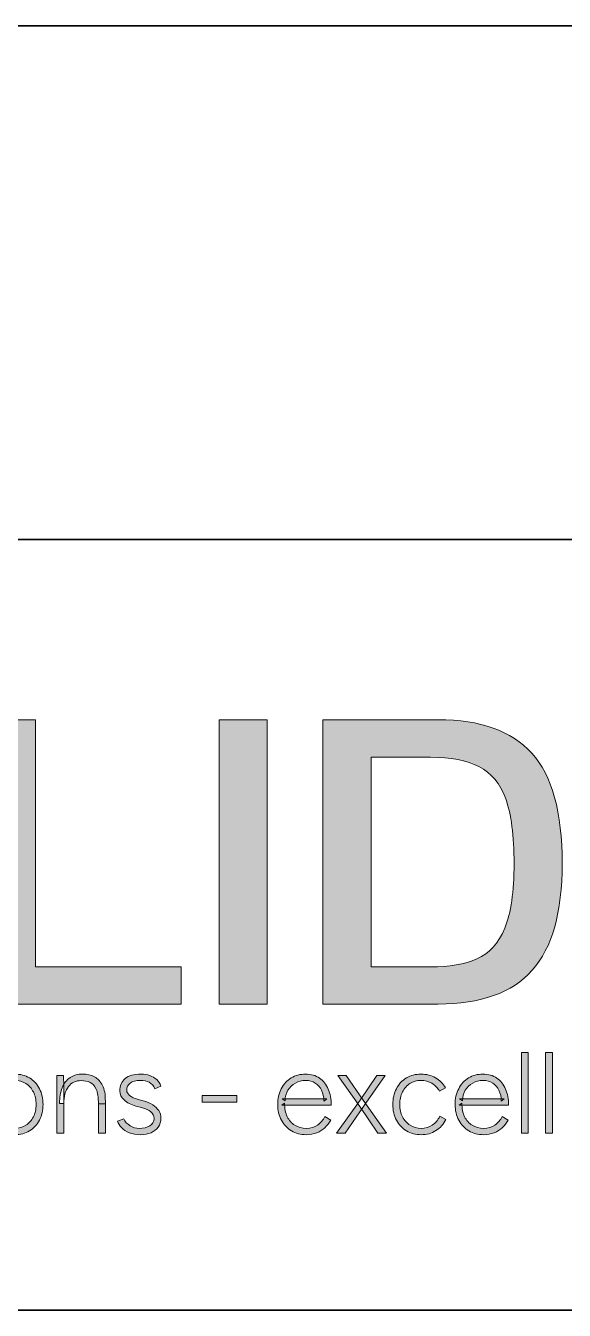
# Paper-space layout 'УГО' of a CAD drawing. Header units: millimetres. Extents: x 0 to 513, y -218 to 297.
# Drawn here: x 181.02 to 191.5, y 60 to 85 of the extents above; entities that cross this region are included whole.
import ezdxf
from ezdxf.enums import TextEntityAlignment as Align

# ---------------------------------------------------------------- set-up
doc = ezdxf.new("R2010")
doc.units = ezdxf.units.MM
doc.layers.add('Штамп$0$Слой 1', color=7, linetype='Continuous', lineweight=0)
doc.styles.get("Standard").update_dxf_attribs({"font": 'arial.ttf'})
doc.styles.add('Unecom', font='GOST2304A_0.ttf', dxfattribs={"height": 2.5})

# ---------------------------------------------------------------- blocks, each defined once
blk = doc.blocks.new('Штамп$0$Block_1')
at = {"layer": 'Штамп$0$Слой 1', "true_color": 0x383836, "transparency": 33554687}
h = blk.add_hatch(color=250, dxfattribs=at)
h.dxf.hatch_style = 2
edge = h.paths.add_edge_path()
edge.add_spline(control_points=[(2967.76, -578.42), (2967.76, -578.42), (2967.76, -443.18), (2967.76, -443.18), (2967.76, -443.18), (2990.65, -443.18), (2990.65, -443.18), (2990.65, -443.18), (2990.65, -560.78), (2990.65, -560.78), (2990.65, -560.78), (3059.95, -560.78), (3059.95, -560.78), (3059.95, -560.78), (3059.95, -578.42), (3059.95, -578.42), (3059.95, -578.42), (2967.76, -578.42), (2967.76, -578.42)], knot_values=[0, 0, 0, 0, 1, 1, 1, 2, 2, 2, 3, 3, 3, 4, 4, 4, 5, 5, 5, 6, 6, 6, 6], degree=3, periodic=0)
h = blk.add_hatch(color=250, dxfattribs=at)
h.dxf.hatch_style = 2
edge = h.paths.add_edge_path()
edge.add_spline(control_points=[(3078, -578.42), (3078, -578.42), (3078, -443.18), (3078, -443.18), (3078, -443.18), (3100.89, -443.18), (3100.89, -443.18), (3100.89, -443.18), (3100.89, -578.42), (3100.89, -578.42), (3100.89, -578.42), (3078, -578.42), (3078, -578.42)], knot_values=[0, 0, 0, 0, 1, 1, 1, 2, 2, 2, 3, 3, 3, 4, 4, 4, 4], degree=3, periodic=0)
h = blk.add_hatch(color=250, dxfattribs=at)
h.dxf.hatch_style = 2
edge = h.paths.add_edge_path()
edge.add_spline(control_points=[(3150.24, -560.78), (3150.24, -560.78), (3178.59, -560.78), (3178.59, -560.78), (3187.41, -560.78), (3194.76, -559.48), (3200.64, -556.89), (3206.52, -554.3), (3210.93, -549.44), (3213.87, -542.3), (3216.81, -535.16), (3218.28, -524.94), (3218.28, -511.64), (3218.28, -498.34), (3216.95, -488.05), (3214.29, -480.77), (3211.63, -473.49), (3207.39, -468.38), (3201.59, -465.44), (3195.78, -462.5), (3188.11, -461.03), (3178.59, -461.03), (3178.59, -461.03), (3150.24, -461.03), (3150.24, -461.03), (3150.24, -461.03), (3150.24, -560.78), (3150.24, -560.78)], knot_values=[0, 0, 0, 0, 1, 1, 1, 2, 2, 2, 3, 3, 3, 4, 4, 4, 5, 5, 5, 6, 6, 6, 7, 7, 7, 8, 8, 8, 9, 9, 9, 9], degree=3, periodic=0)
edge = h.paths.add_edge_path()
edge.add_spline(control_points=[(3127.35, -578.42), (3127.35, -578.42), (3127.35, -443.18), (3127.35, -443.18), (3127.35, -443.18), (3182.16, -443.18), (3182.16, -443.18), (3202.18, -443.18), (3217.02, -448.46), (3226.68, -459.03), (3236.34, -469.6), (3241.17, -487.14), (3241.17, -511.64), (3241.17, -534.74), (3236.41, -551.64), (3226.89, -562.35), (3217.37, -573.06), (3202.46, -578.42), (3182.16, -578.42), (3182.16, -578.42), (3127.35, -578.42), (3127.35, -578.42)], knot_values=[0, 0, 0, 0, 1, 1, 1, 2, 2, 2, 3, 3, 3, 4, 4, 4, 5, 5, 5, 6, 6, 6, 7, 7, 7, 7], degree=3, periodic=0)
at = {"layer": 'Штамп$0$Слой 1'}
for points, knots in [([(2967.76, -578.42), (2967.76, -578.42), (2967.76, -443.18), (2967.76, -443.18), (2967.76, -443.18), (2990.65, -443.18), (2990.65, -443.18), (2990.65, -443.18), (2990.65, -560.78), (2990.65, -560.78), (2990.65, -560.78), (3059.95, -560.78), (3059.95, -560.78), (3059.95, -560.78), (3059.95, -578.42), (3059.95, -578.42), (3059.95, -578.42), (2967.76, -578.42), (2967.76, -578.42)], [0, 0, 0, 0, 1, 1, 1, 2, 2, 2, 3, 3, 3, 4, 4, 4, 5, 5, 5, 6, 6, 6, 6]), ([(3078, -578.42), (3078, -578.42), (3078, -443.18), (3078, -443.18), (3078, -443.18), (3100.89, -443.18), (3100.89, -443.18), (3100.89, -443.18), (3100.89, -578.42), (3100.89, -578.42), (3100.89, -578.42), (3078, -578.42), (3078, -578.42)], [0, 0, 0, 0, 1, 1, 1, 2, 2, 2, 3, 3, 3, 4, 4, 4, 4]), ([(3127.35, -578.42), (3127.35, -578.42), (3127.35, -443.18), (3127.35, -443.18), (3127.35, -443.18), (3182.16, -443.18), (3182.16, -443.18), (3202.18, -443.18), (3217.02, -448.46), (3226.68, -459.03), (3236.34, -469.6), (3241.17, -487.14), (3241.17, -511.64), (3241.17, -534.74), (3236.41, -551.64), (3226.89, -562.35), (3217.37, -573.06), (3202.46, -578.42), (3182.16, -578.42), (3182.16, -578.42), (3127.35, -578.42), (3127.35, -578.42)], [0, 0, 0, 0, 1, 1, 1, 2, 2, 2, 3, 3, 3, 4, 4, 4, 5, 5, 5, 6, 6, 6, 7, 7, 7, 7]), ([(3150.24, -560.78), (3150.24, -560.78), (3178.59, -560.78), (3178.59, -560.78), (3187.41, -560.78), (3194.76, -559.48), (3200.64, -556.89), (3206.52, -554.3), (3210.93, -549.44), (3213.87, -542.3), (3216.81, -535.16), (3218.28, -524.94), (3218.28, -511.64), (3218.28, -498.34), (3216.95, -488.05), (3214.29, -480.77), (3211.63, -473.49), (3207.39, -468.38), (3201.59, -465.44), (3195.78, -462.5), (3188.11, -461.03), (3178.59, -461.03), (3178.59, -461.03), (3150.24, -461.03), (3150.24, -461.03), (3150.24, -461.03), (3150.24, -560.78), (3150.24, -560.78)], [0, 0, 0, 0, 1, 1, 1, 2, 2, 2, 3, 3, 3, 4, 4, 4, 5, 5, 5, 6, 6, 6, 7, 7, 7, 8, 8, 8, 9, 9, 9, 9])]:
    blk.add_open_spline(points, degree=3, knots=knots, dxfattribs=at)
blk = doc.blocks.new('Штамп$0$Block_2')
at = {"layer": 'Штамп$0$Слой 1', "true_color": 0x383836, "transparency": 33554687}
h = blk.add_hatch(color=250, dxfattribs=at)
h.dxf.hatch_style = 2
edge = h.paths.add_edge_path()
edge.add_spline(control_points=[(3221.74, -639.89), (3221.74, -639.89), (3221.74, -601.39), (3221.74, -601.39), (3221.74, -601.39), (3225.04, -601.39), (3225.04, -601.39), (3225.04, -601.39), (3225.04, -639.89), (3225.04, -639.89), (3225.04, -639.89), (3221.74, -639.89), (3221.74, -639.89)], knot_values=[0, 0, 0, 0, 1, 1, 1, 2, 2, 2, 3, 3, 3, 4, 4, 4, 4], degree=3, periodic=0)
h = blk.add_hatch(color=250, dxfattribs=at)
h.dxf.hatch_style = 2
edge = h.paths.add_edge_path()
edge.add_spline(control_points=[(3233.29, -639.89), (3233.29, -639.89), (3233.29, -601.39), (3233.29, -601.39), (3233.29, -601.39), (3236.59, -601.39), (3236.59, -601.39), (3236.59, -601.39), (3236.59, -639.89), (3236.59, -639.89), (3236.59, -639.89), (3233.29, -639.89), (3233.29, -639.89)], knot_values=[0, 0, 0, 0, 1, 1, 1, 2, 2, 2, 3, 3, 3, 4, 4, 4, 4], degree=3, periodic=0)
h = blk.add_hatch(color=250, dxfattribs=at)
h.dxf.hatch_style = 2
edge = h.paths.add_edge_path()
edge.add_spline(control_points=[(2980.84, -637.52), (2982.82, -637.52), (2984.56, -637.04), (2986.07, -636.06), (2987.57, -635.09), (2988.75, -633.75), (2989.62, -632.05), (2990.48, -630.34), (2990.91, -628.37), (2990.91, -626.14), (2990.91, -623.9), (2990.48, -621.93), (2989.62, -620.23), (2988.75, -618.52), (2987.55, -617.18), (2986.01, -616.21), (2984.47, -615.24), (2982.71, -614.75), (2980.73, -614.75), (2978.75, -614.75), (2977, -615.24), (2975.48, -616.21), (2973.96, -617.18), (2972.77, -618.52), (2971.91, -620.23), (2971.04, -621.93), (2970.61, -623.9), (2970.61, -626.14), (2970.61, -628.37), (2971.05, -630.34), (2971.93, -632.05), (2972.81, -633.75), (2974.02, -635.09), (2975.56, -636.06), (2977.1, -637.04), (2978.86, -637.52), (2980.84, -637.52)], knot_values=[0, 0, 0, 0, 1, 1, 1, 2, 2, 2, 3, 3, 3, 4, 4, 4, 5, 5, 5, 6, 6, 6, 7, 7, 7, 8, 8, 8, 9, 9, 9, 10, 10, 10, 11, 11, 11, 12, 12, 12, 12], degree=3, periodic=0)
edge = h.paths.add_edge_path()
edge.add_spline(control_points=[(2980.84, -640.55), (2978.2, -640.55), (2975.87, -639.93), (2973.83, -638.7), (2971.8, -637.48), (2970.2, -635.78), (2969.05, -633.62), (2967.89, -631.45), (2967.31, -628.96), (2967.31, -626.14), (2967.31, -623.31), (2967.88, -620.82), (2969.02, -618.66), (2970.15, -616.49), (2971.74, -614.8), (2973.78, -613.57), (2975.81, -612.34), (2978.13, -611.73), (2980.73, -611.73), (2983.37, -611.73), (2985.71, -612.34), (2987.75, -613.57), (2989.78, -614.8), (2991.37, -616.49), (2992.5, -618.66), (2993.64, -620.82), (2994.21, -623.31), (2994.21, -626.14), (2994.21, -628.96), (2993.64, -631.45), (2992.5, -633.62), (2991.37, -635.78), (2989.79, -637.48), (2987.77, -638.7), (2985.76, -639.93), (2983.45, -640.55), (2980.84, -640.55)], knot_values=[0, 0, 0, 0, 1, 1, 1, 2, 2, 2, 3, 3, 3, 4, 4, 4, 5, 5, 5, 6, 6, 6, 7, 7, 7, 8, 8, 8, 9, 9, 9, 10, 10, 10, 11, 11, 11, 12, 12, 12, 12], degree=3, periodic=0)
h = blk.add_hatch(color=250, dxfattribs=at)
h.dxf.hatch_style = 2
edge = h.paths.add_edge_path()
edge.add_spline(control_points=[(3020.55, -639.89), (3020.55, -639.89), (3020.55, -625.81), (3020.55, -625.81), (3020.55, -625.81), (3023.85, -625.81), (3023.85, -625.81), (3023.85, -625.81), (3023.85, -639.89), (3023.85, -639.89), (3023.85, -639.89), (3020.55, -639.89), (3020.55, -639.89)], knot_values=[0, 0, 0, 0, 1, 1, 1, 2, 2, 2, 3, 3, 3, 4, 4, 4, 4], degree=3, periodic=0)
edge = h.paths.add_edge_path()
edge.add_spline(control_points=[(3020.55, -625.81), (3020.55, -622.76), (3020.2, -620.45), (3019.48, -618.88), (3018.77, -617.3), (3017.79, -616.23), (3016.57, -615.66), (3015.34, -615.09), (3013.95, -614.81), (3012.41, -614.81), (3009.81, -614.81), (3007.77, -615.77), (3006.31, -617.69), (3004.84, -619.62), (3004.11, -622.31), (3004.11, -625.75), (3004.11, -625.75), (3002.07, -625.75), (3002.07, -625.75), (3002.07, -622.82), (3002.49, -620.31), (3003.34, -618.22), (3004.18, -616.13), (3005.42, -614.52), (3007.05, -613.4), (3008.68, -612.29), (3010.67, -611.73), (3013.02, -611.73), (3015.14, -611.73), (3017.02, -612.16), (3018.66, -613.02), (3020.29, -613.88), (3021.57, -615.25), (3022.51, -617.12), (3023.44, -618.99), (3023.89, -621.46), (3023.85, -624.54), (3023.85, -624.54), (3023.85, -625.81), (3023.85, -625.81), (3023.85, -625.81), (3020.55, -625.81), (3020.55, -625.81)], knot_values=[0, 0, 0, 0, 1, 1, 1, 2, 2, 2, 3, 3, 3, 4, 4, 4, 5, 5, 5, 6, 6, 6, 7, 7, 7, 8, 8, 8, 9, 9, 9, 10, 10, 10, 11, 11, 11, 12, 12, 12, 13, 13, 13, 14, 14, 14, 14], degree=3, periodic=0)
edge = h.paths.add_edge_path()
edge.add_spline(control_points=[(3000.81, -639.89), (3000.81, -639.89), (3000.81, -612.39), (3000.81, -612.39), (3000.81, -612.39), (3003.89, -612.39), (3003.89, -612.39), (3003.89, -612.39), (3004.11, -617.45), (3004.11, -617.45), (3004.11, -617.45), (3004.11, -639.89), (3004.11, -639.89), (3004.11, -639.89), (3000.81, -639.89), (3000.81, -639.89)], knot_values=[0, 0, 0, 0, 1, 1, 1, 2, 2, 2, 3, 3, 3, 4, 4, 4, 5, 5, 5, 5], degree=3, periodic=0)
h = blk.add_hatch(color=250, dxfattribs=at)
h.dxf.hatch_style = 2
edge = h.paths.add_edge_path()
edge.add_spline(control_points=[(3040.63, -640.55), (3038.54, -640.55), (3036.74, -640.23), (3035.24, -639.61), (3033.73, -638.99), (3032.52, -638.18), (3031.58, -637.19), (3030.65, -636.2), (3029.99, -635.18), (3029.63, -634.11), (3029.63, -634.11), (3032.6, -633.01), (3032.6, -633.01), (3033.22, -634.37), (3034.22, -635.46), (3035.6, -636.28), (3036.97, -637.11), (3038.45, -637.52), (3040.02, -637.52), (3041.97, -637.52), (3043.62, -637.12), (3044.97, -636.31), (3046.33, -635.51), (3047.01, -634.37), (3047.01, -632.9), (3047.01, -631.58), (3046.51, -630.5), (3045.52, -629.66), (3044.53, -628.81), (3043.07, -628.14), (3041.12, -627.62), (3041.12, -627.62), (3038.43, -626.91), (3038.43, -626.91), (3035.97, -626.25), (3034.07, -625.28), (3032.74, -624.02), (3031.4, -622.75), (3030.73, -621.33), (3030.73, -619.76), (3030.73, -617.23), (3031.56, -615.26), (3033.23, -613.84), (3034.9, -612.43), (3037.42, -611.73), (3040.79, -611.73), (3042.37, -611.73), (3043.79, -611.96), (3045.06, -612.41), (3046.32, -612.87), (3047.4, -613.52), (3048.3, -614.37), (3049.2, -615.21), (3049.87, -616.22), (3050.31, -617.39), (3050.31, -617.39), (3047.34, -618.66), (3047.34, -618.66), (3046.75, -617.23), (3045.89, -616.22), (3044.75, -615.63), (3043.62, -615.05), (3042.13, -614.75), (3040.3, -614.75), (3038.35, -614.75), (3036.82, -615.16), (3035.71, -615.99), (3034.59, -616.81), (3034.03, -617.98), (3034.03, -619.48), (3034.03, -620.29), (3034.48, -621.09), (3035.38, -621.87), (3036.27, -622.66), (3037.62, -623.3), (3039.42, -623.77), (3039.42, -623.77), (3041.78, -624.38), (3041.78, -624.38), (3043.58, -624.82), (3045.11, -625.45), (3046.38, -626.27), (3047.64, -627.1), (3048.61, -628.04), (3049.29, -629.11), (3049.97, -630.17), (3050.31, -631.34), (3050.31, -632.63), (3050.31, -634.28), (3049.89, -635.7), (3049.04, -636.89), (3048.2, -638.08), (3047.05, -638.99), (3045.61, -639.61), (3044.16, -640.23), (3042.5, -640.55), (3040.63, -640.55)], knot_values=[0, 0, 0, 0, 1, 1, 1, 2, 2, 2, 3, 3, 3, 4, 4, 4, 5, 5, 5, 6, 6, 6, 7, 7, 7, 8, 8, 8, 9, 9, 9, 10, 10, 10, 11, 11, 11, 12, 12, 12, 13, 13, 13, 14, 14, 14, 15, 15, 15, 16, 16, 16, 17, 17, 17, 18, 18, 18, 19, 19, 19, 20, 20, 20, 21, 21, 21, 22, 22, 22, 23, 23, 23, 24, 24, 24, 25, 25, 25, 26, 26, 26, 27, 27, 27, 28, 28, 28, 29, 29, 29, 30, 30, 30, 31, 31, 31, 32, 32, 32, 32], degree=3, periodic=0)
h = blk.add_hatch(color=250, dxfattribs=at)
h.dxf.hatch_style = 2
edge = h.paths.add_edge_path()
edge.add_spline(control_points=[(3109.38, -624.49), (3109.38, -624.49), (3108, -623.5), (3108, -623.5), (3108, -623.5), (3129.18, -623.5), (3129.18, -623.5), (3129.18, -623.5), (3127.8, -624.54), (3127.8, -624.54), (3127.8, -622.6), (3127.44, -620.89), (3126.73, -619.43), (3126.01, -617.96), (3125.02, -616.81), (3123.73, -615.99), (3122.45, -615.16), (3120.91, -614.75), (3119.11, -614.75), (3117.35, -614.75), (3115.73, -615.16), (3114.24, -615.99), (3112.76, -616.81), (3111.58, -617.95), (3110.7, -619.4), (3109.82, -620.85), (3109.38, -622.54), (3109.38, -624.49)], knot_values=[0, 0, 0, 0, 1, 1, 1, 2, 2, 2, 3, 3, 3, 4, 4, 4, 5, 5, 5, 6, 6, 6, 7, 7, 7, 8, 8, 8, 9, 9, 9, 9], degree=3, periodic=0)
edge = h.paths.add_edge_path()
edge.add_spline(control_points=[(3119.39, -640.55), (3116.75, -640.55), (3114.41, -639.93), (3112.38, -638.7), (3110.34, -637.48), (3108.74, -635.78), (3107.59, -633.62), (3106.44, -631.45), (3105.86, -628.96), (3105.86, -626.14), (3105.86, -623.31), (3106.43, -620.82), (3107.56, -618.66), (3108.7, -616.49), (3110.27, -614.8), (3112.26, -613.57), (3114.26, -612.34), (3116.55, -611.73), (3119.11, -611.73), (3121.72, -611.73), (3123.92, -612.36), (3125.74, -613.62), (3127.55, -614.89), (3128.94, -616.63), (3129.89, -618.85), (3130.85, -621.07), (3131.32, -623.63), (3131.32, -626.52), (3131.32, -626.52), (3107.84, -626.52), (3107.84, -626.52), (3107.84, -626.52), (3109.1, -625.48), (3109.1, -625.48), (3109.1, -628.01), (3109.52, -630.17), (3110.37, -631.97), (3111.21, -633.76), (3112.41, -635.14), (3113.97, -636.09), (3115.53, -637.05), (3117.33, -637.52), (3119.39, -637.52), (3121.51, -637.52), (3123.32, -637), (3124.8, -635.95), (3126.29, -634.91), (3127.45, -633.56), (3128.3, -631.91), (3128.3, -631.91), (3131.05, -633.62), (3131.05, -633.62), (3130.35, -634.97), (3129.44, -636.17), (3128.32, -637.22), (3127.21, -638.27), (3125.9, -639.08), (3124.39, -639.67), (3122.89, -640.25), (3121.22, -640.55), (3119.39, -640.55)], knot_values=[0, 0, 0, 0, 1, 1, 1, 2, 2, 2, 3, 3, 3, 4, 4, 4, 5, 5, 5, 6, 6, 6, 7, 7, 7, 8, 8, 8, 9, 9, 9, 10, 10, 10, 11, 11, 11, 12, 12, 12, 13, 13, 13, 14, 14, 14, 15, 15, 15, 16, 16, 16, 17, 17, 17, 18, 18, 18, 19, 19, 19, 20, 20, 20, 20], degree=3, periodic=0)
h = blk.add_hatch(color=250, dxfattribs=at)
h.dxf.hatch_style = 2
edge = h.paths.add_edge_path()
edge.add_spline(control_points=[(3153.54, -639.89), (3153.54, -639.89), (3144.91, -627.07), (3144.91, -627.07), (3144.91, -627.07), (3134.51, -612.39), (3134.51, -612.39), (3134.51, -612.39), (3138.47, -612.39), (3138.47, -612.39), (3138.47, -612.39), (3146.45, -624.05), (3146.45, -624.05), (3146.45, -624.05), (3157.56, -639.89), (3157.56, -639.89), (3157.56, -639.89), (3153.54, -639.89), (3153.54, -639.89)], knot_values=[0, 0, 0, 0, 1, 1, 1, 2, 2, 2, 3, 3, 3, 4, 4, 4, 5, 5, 5, 6, 6, 6, 6], degree=3, periodic=0)
edge = h.paths.add_edge_path()
edge.add_spline(control_points=[(3133.8, -639.89), (3133.8, -639.89), (3145.02, -624.05), (3145.02, -624.05), (3145.02, -624.05), (3152.94, -612.39), (3152.94, -612.39), (3152.94, -612.39), (3156.9, -612.39), (3156.9, -612.39), (3156.9, -612.39), (3146.61, -627.07), (3146.61, -627.07), (3146.61, -627.07), (3137.87, -639.89), (3137.87, -639.89), (3137.87, -639.89), (3133.8, -639.89), (3133.8, -639.89)], knot_values=[0, 0, 0, 0, 1, 1, 1, 2, 2, 2, 3, 3, 3, 4, 4, 4, 5, 5, 5, 6, 6, 6, 6], degree=3, periodic=0)
h = blk.add_hatch(color=250, dxfattribs=at)
h.dxf.hatch_style = 2
edge = h.paths.add_edge_path()
edge.add_spline(control_points=[(3174.11, -640.55), (3171.47, -640.55), (3169.13, -639.93), (3167.1, -638.7), (3165.06, -637.48), (3163.47, -635.78), (3162.31, -633.62), (3161.16, -631.45), (3160.58, -628.96), (3160.58, -626.14), (3160.58, -623.31), (3161.15, -620.82), (3162.29, -618.66), (3163.42, -616.49), (3165.01, -614.8), (3167.04, -613.57), (3169.08, -612.34), (3171.4, -611.73), (3174, -611.73), (3176.6, -611.73), (3178.92, -612.31), (3180.93, -613.46), (3182.95, -614.61), (3184.51, -616.22), (3185.61, -618.27), (3185.61, -618.27), (3182.75, -619.81), (3182.75, -619.81), (3181.9, -618.24), (3180.72, -617), (3179.2, -616.1), (3177.68, -615.2), (3175.94, -614.75), (3174, -614.75), (3172.02, -614.75), (3170.27, -615.24), (3168.75, -616.21), (3167.23, -617.18), (3166.04, -618.52), (3165.17, -620.23), (3164.31, -621.93), (3163.88, -623.9), (3163.88, -626.14), (3163.88, -628.37), (3164.32, -630.34), (3165.2, -632.05), (3166.08, -633.75), (3167.29, -635.09), (3168.83, -636.06), (3170.37, -637.04), (3172.13, -637.52), (3174.11, -637.52), (3176.09, -637.52), (3177.85, -637.02), (3179.39, -636.01), (3180.93, -635), (3182.1, -633.6), (3182.91, -631.8), (3182.91, -631.8), (3185.83, -633.34), (3185.83, -633.34), (3184.73, -635.58), (3183.16, -637.34), (3181.12, -638.62), (3179.09, -639.9), (3176.75, -640.55), (3174.11, -640.55)], knot_values=[0, 0, 0, 0, 1, 1, 1, 2, 2, 2, 3, 3, 3, 4, 4, 4, 5, 5, 5, 6, 6, 6, 7, 7, 7, 8, 8, 8, 9, 9, 9, 10, 10, 10, 11, 11, 11, 12, 12, 12, 13, 13, 13, 14, 14, 14, 15, 15, 15, 16, 16, 16, 17, 17, 17, 18, 18, 18, 19, 19, 19, 20, 20, 20, 21, 21, 21, 22, 22, 22, 22], degree=3, periodic=0)
h = blk.add_hatch(color=250, dxfattribs=at)
h.dxf.hatch_style = 2
edge = h.paths.add_edge_path()
edge.add_spline(control_points=[(3193.75, -624.49), (3193.75, -624.49), (3192.37, -623.5), (3192.37, -623.5), (3192.37, -623.5), (3213.55, -623.5), (3213.55, -623.5), (3213.55, -623.5), (3212.17, -624.54), (3212.17, -624.54), (3212.17, -622.6), (3211.81, -620.89), (3211.1, -619.43), (3210.38, -617.96), (3209.38, -616.81), (3208.1, -615.99), (3206.82, -615.16), (3205.28, -614.75), (3203.48, -614.75), (3201.72, -614.75), (3200.1, -615.16), (3198.61, -615.99), (3197.13, -616.81), (3195.95, -617.95), (3195.07, -619.4), (3194.19, -620.85), (3193.75, -622.54), (3193.75, -624.49)], knot_values=[0, 0, 0, 0, 1, 1, 1, 2, 2, 2, 3, 3, 3, 4, 4, 4, 5, 5, 5, 6, 6, 6, 7, 7, 7, 8, 8, 8, 9, 9, 9, 9], degree=3, periodic=0)
edge = h.paths.add_edge_path()
edge.add_spline(control_points=[(3203.76, -640.55), (3201.12, -640.55), (3198.78, -639.93), (3196.74, -638.7), (3194.71, -637.48), (3193.11, -635.78), (3191.96, -633.62), (3190.8, -631.45), (3190.23, -628.96), (3190.23, -626.14), (3190.23, -623.31), (3190.79, -620.82), (3191.93, -618.66), (3193.07, -616.49), (3194.63, -614.8), (3196.63, -613.57), (3198.63, -612.34), (3200.91, -611.73), (3203.48, -611.73), (3206.08, -611.73), (3208.29, -612.36), (3210.11, -613.62), (3211.92, -614.89), (3213.31, -616.63), (3214.26, -618.85), (3215.21, -621.07), (3215.69, -623.63), (3215.69, -626.52), (3215.69, -626.52), (3192.21, -626.52), (3192.21, -626.52), (3192.21, -626.52), (3193.47, -625.48), (3193.47, -625.48), (3193.47, -628.01), (3193.89, -630.17), (3194.74, -631.97), (3195.58, -633.76), (3196.78, -635.14), (3198.34, -636.09), (3199.9, -637.05), (3201.7, -637.52), (3203.76, -637.52), (3205.88, -637.52), (3207.69, -637), (3209.17, -635.95), (3210.66, -634.91), (3211.82, -633.56), (3212.67, -631.91), (3212.67, -631.91), (3215.42, -633.62), (3215.42, -633.62), (3214.72, -634.97), (3213.81, -636.17), (3212.69, -637.22), (3211.57, -638.27), (3210.26, -639.08), (3208.76, -639.67), (3207.26, -640.25), (3205.59, -640.55), (3203.76, -640.55)], knot_values=[0, 0, 0, 0, 1, 1, 1, 2, 2, 2, 3, 3, 3, 4, 4, 4, 5, 5, 5, 6, 6, 6, 7, 7, 7, 8, 8, 8, 9, 9, 9, 10, 10, 10, 11, 11, 11, 12, 12, 12, 13, 13, 13, 14, 14, 14, 15, 15, 15, 16, 16, 16, 17, 17, 17, 18, 18, 18, 19, 19, 19, 20, 20, 20, 20], degree=3, periodic=0)
h = blk.add_hatch(color=250, dxfattribs=at)
h.dxf.hatch_style = 2
edge = h.paths.add_edge_path()
edge.add_spline(control_points=[(3069.83, -625.09), (3069.83, -625.09), (3069.83, -621.96), (3069.83, -621.96), (3069.83, -621.96), (3086.33, -621.96), (3086.33, -621.96), (3086.33, -621.96), (3086.33, -625.09), (3086.33, -625.09), (3086.33, -625.09), (3069.83, -625.09), (3069.83, -625.09)], knot_values=[0, 0, 0, 0, 1, 1, 1, 2, 2, 2, 3, 3, 3, 4, 4, 4, 4], degree=3, periodic=0)
at = {"layer": 'Штамп$0$Слой 1'}
for points, knots in [([(3221.74, -639.89), (3221.74, -639.89), (3221.74, -601.39), (3221.74, -601.39), (3221.74, -601.39), (3225.04, -601.39), (3225.04, -601.39), (3225.04, -601.39), (3225.04, -639.89), (3225.04, -639.89), (3225.04, -639.89), (3221.74, -639.89), (3221.74, -639.89)], [0, 0, 0, 0, 1, 1, 1, 2, 2, 2, 3, 3, 3, 4, 4, 4, 4]), ([(3233.29, -639.89), (3233.29, -639.89), (3233.29, -601.39), (3233.29, -601.39), (3233.29, -601.39), (3236.59, -601.39), (3236.59, -601.39), (3236.59, -601.39), (3236.59, -639.89), (3236.59, -639.89), (3236.59, -639.89), (3233.29, -639.89), (3233.29, -639.89)], [0, 0, 0, 0, 1, 1, 1, 2, 2, 2, 3, 3, 3, 4, 4, 4, 4]), ([(2980.84, -640.55), (2978.2, -640.55), (2975.87, -639.93), (2973.83, -638.7), (2971.8, -637.48), (2970.2, -635.78), (2969.05, -633.62), (2967.89, -631.45), (2967.31, -628.96), (2967.31, -626.14), (2967.31, -623.31), (2967.88, -620.82), (2969.02, -618.66), (2970.15, -616.49), (2971.74, -614.8), (2973.78, -613.57), (2975.81, -612.34), (2978.13, -611.73), (2980.73, -611.73), (2983.37, -611.73), (2985.71, -612.34), (2987.75, -613.57), (2989.78, -614.8), (2991.37, -616.49), (2992.5, -618.66), (2993.64, -620.82), (2994.21, -623.31), (2994.21, -626.14), (2994.21, -628.96), (2993.64, -631.45), (2992.5, -633.62), (2991.37, -635.78), (2989.79, -637.48), (2987.77, -638.7), (2985.76, -639.93), (2983.45, -640.55), (2980.84, -640.55)], [0, 0, 0, 0, 1, 1, 1, 2, 2, 2, 3, 3, 3, 4, 4, 4, 5, 5, 5, 6, 6, 6, 7, 7, 7, 8, 8, 8, 9, 9, 9, 10, 10, 10, 11, 11, 11, 12, 12, 12, 12]), ([(2980.84, -637.52), (2982.82, -637.52), (2984.56, -637.04), (2986.07, -636.06), (2987.57, -635.09), (2988.75, -633.75), (2989.62, -632.05), (2990.48, -630.34), (2990.91, -628.37), (2990.91, -626.14), (2990.91, -623.9), (2990.48, -621.93), (2989.62, -620.23), (2988.75, -618.52), (2987.55, -617.18), (2986.01, -616.21), (2984.47, -615.24), (2982.71, -614.75), (2980.73, -614.75), (2978.75, -614.75), (2977, -615.24), (2975.48, -616.21), (2973.96, -617.18), (2972.77, -618.52), (2971.91, -620.23), (2971.04, -621.93), (2970.61, -623.9), (2970.61, -626.14), (2970.61, -628.37), (2971.05, -630.34), (2971.93, -632.05), (2972.81, -633.75), (2974.02, -635.09), (2975.56, -636.06), (2977.1, -637.04), (2978.86, -637.52), (2980.84, -637.52)], [0, 0, 0, 0, 1, 1, 1, 2, 2, 2, 3, 3, 3, 4, 4, 4, 5, 5, 5, 6, 6, 6, 7, 7, 7, 8, 8, 8, 9, 9, 9, 10, 10, 10, 11, 11, 11, 12, 12, 12, 12]), ([(3000.81, -639.89), (3000.81, -639.89), (3000.81, -612.39), (3000.81, -612.39), (3000.81, -612.39), (3003.89, -612.39), (3003.89, -612.39), (3003.89, -612.39), (3004.11, -617.45), (3004.11, -617.45), (3004.11, -617.45), (3004.11, -639.89), (3004.11, -639.89), (3004.11, -639.89), (3000.81, -639.89), (3000.81, -639.89)], [0, 0, 0, 0, 1, 1, 1, 2, 2, 2, 3, 3, 3, 4, 4, 4, 5, 5, 5, 5]), ([(3020.55, -625.81), (3020.55, -622.76), (3020.2, -620.45), (3019.48, -618.88), (3018.77, -617.3), (3017.79, -616.23), (3016.57, -615.66), (3015.34, -615.09), (3013.95, -614.81), (3012.41, -614.81), (3009.81, -614.81), (3007.77, -615.77), (3006.31, -617.69), (3004.84, -619.62), (3004.11, -622.31), (3004.11, -625.75), (3004.11, -625.75), (3002.07, -625.75), (3002.07, -625.75), (3002.07, -622.82), (3002.49, -620.31), (3003.34, -618.22), (3004.18, -616.13), (3005.42, -614.52), (3007.05, -613.4), (3008.68, -612.29), (3010.67, -611.73), (3013.02, -611.73), (3015.14, -611.73), (3017.02, -612.16), (3018.66, -613.02), (3020.29, -613.88), (3021.57, -615.25), (3022.51, -617.12), (3023.44, -618.99), (3023.89, -621.46), (3023.85, -624.54), (3023.85, -624.54), (3023.85, -625.81), (3023.85, -625.81), (3023.85, -625.81), (3020.55, -625.81), (3020.55, -625.81)], [0, 0, 0, 0, 1, 1, 1, 2, 2, 2, 3, 3, 3, 4, 4, 4, 5, 5, 5, 6, 6, 6, 7, 7, 7, 8, 8, 8, 9, 9, 9, 10, 10, 10, 11, 11, 11, 12, 12, 12, 13, 13, 13, 14, 14, 14, 14]), ([(3040.63, -640.55), (3038.54, -640.55), (3036.74, -640.23), (3035.24, -639.61), (3033.73, -638.99), (3032.52, -638.18), (3031.58, -637.19), (3030.65, -636.2), (3029.99, -635.18), (3029.63, -634.11), (3029.63, -634.11), (3032.6, -633.01), (3032.6, -633.01), (3033.22, -634.37), (3034.22, -635.46), (3035.6, -636.28), (3036.97, -637.11), (3038.45, -637.52), (3040.02, -637.52), (3041.97, -637.52), (3043.62, -637.12), (3044.97, -636.31), (3046.33, -635.51), (3047.01, -634.37), (3047.01, -632.9), (3047.01, -631.58), (3046.51, -630.5), (3045.52, -629.66), (3044.53, -628.81), (3043.07, -628.14), (3041.12, -627.62), (3041.12, -627.62), (3038.43, -626.91), (3038.43, -626.91), (3035.97, -626.25), (3034.07, -625.28), (3032.74, -624.02), (3031.4, -622.75), (3030.73, -621.33), (3030.73, -619.76), (3030.73, -617.23), (3031.56, -615.26), (3033.23, -613.84), (3034.9, -612.43), (3037.42, -611.73), (3040.79, -611.73), (3042.37, -611.73), (3043.79, -611.96), (3045.06, -612.41), (3046.32, -612.87), (3047.4, -613.52), (3048.3, -614.37), (3049.2, -615.21), (3049.87, -616.22), (3050.31, -617.39), (3050.31, -617.39), (3047.34, -618.66), (3047.34, -618.66), (3046.75, -617.23), (3045.89, -616.22), (3044.75, -615.63), (3043.62, -615.05), (3042.13, -614.75), (3040.3, -614.75), (3038.35, -614.75), (3036.82, -615.16), (3035.71, -615.99), (3034.59, -616.81), (3034.03, -617.98), (3034.03, -619.48), (3034.03, -620.29), (3034.48, -621.09), (3035.38, -621.87), (3036.27, -622.66), (3037.62, -623.3), (3039.42, -623.77), (3039.42, -623.77), (3041.78, -624.38), (3041.78, -624.38), (3043.58, -624.82), (3045.11, -625.45), (3046.38, -626.27), (3047.64, -627.1), (3048.61, -628.04), (3049.29, -629.11), (3049.97, -630.17), (3050.31, -631.34), (3050.31, -632.63), (3050.31, -634.28), (3049.89, -635.7), (3049.04, -636.89), (3048.2, -638.08), (3047.05, -638.99), (3045.61, -639.61), (3044.16, -640.23), (3042.5, -640.55), (3040.63, -640.55)], [0, 0, 0, 0, 1, 1, 1, 2, 2, 2, 3, 3, 3, 4, 4, 4, 5, 5, 5, 6, 6, 6, 7, 7, 7, 8, 8, 8, 9, 9, 9, 10, 10, 10, 11, 11, 11, 12, 12, 12, 13, 13, 13, 14, 14, 14, 15, 15, 15, 16, 16, 16, 17, 17, 17, 18, 18, 18, 19, 19, 19, 20, 20, 20, 21, 21, 21, 22, 22, 22, 23, 23, 23, 24, 24, 24, 25, 25, 25, 26, 26, 26, 27, 27, 27, 28, 28, 28, 29, 29, 29, 30, 30, 30, 31, 31, 31, 32, 32, 32, 32]), ([(3119.39, -640.55), (3116.75, -640.55), (3114.41, -639.93), (3112.38, -638.7), (3110.34, -637.48), (3108.74, -635.78), (3107.59, -633.62), (3106.44, -631.45), (3105.86, -628.96), (3105.86, -626.14), (3105.86, -623.31), (3106.43, -620.82), (3107.56, -618.66), (3108.7, -616.49), (3110.27, -614.8), (3112.26, -613.57), (3114.26, -612.34), (3116.55, -611.73), (3119.11, -611.73), (3121.72, -611.73), (3123.92, -612.36), (3125.74, -613.62), (3127.55, -614.89), (3128.94, -616.63), (3129.89, -618.85), (3130.85, -621.07), (3131.32, -623.63), (3131.32, -626.52), (3131.32, -626.52), (3107.84, -626.52), (3107.84, -626.52), (3107.84, -626.52), (3109.1, -625.48), (3109.1, -625.48), (3109.1, -628.01), (3109.52, -630.17), (3110.37, -631.97), (3111.21, -633.76), (3112.41, -635.14), (3113.97, -636.09), (3115.53, -637.05), (3117.33, -637.52), (3119.39, -637.52), (3121.51, -637.52), (3123.32, -637), (3124.8, -635.95), (3126.29, -634.91), (3127.45, -633.56), (3128.3, -631.91), (3128.3, -631.91), (3131.05, -633.62), (3131.05, -633.62), (3130.35, -634.97), (3129.44, -636.17), (3128.32, -637.22), (3127.21, -638.27), (3125.9, -639.08), (3124.39, -639.67), (3122.89, -640.25), (3121.22, -640.55), (3119.39, -640.55)], [0, 0, 0, 0, 1, 1, 1, 2, 2, 2, 3, 3, 3, 4, 4, 4, 5, 5, 5, 6, 6, 6, 7, 7, 7, 8, 8, 8, 9, 9, 9, 10, 10, 10, 11, 11, 11, 12, 12, 12, 13, 13, 13, 14, 14, 14, 15, 15, 15, 16, 16, 16, 17, 17, 17, 18, 18, 18, 19, 19, 19, 20, 20, 20, 20]), ([(3109.38, -624.49), (3109.38, -624.49), (3108, -623.5), (3108, -623.5), (3108, -623.5), (3129.18, -623.5), (3129.18, -623.5), (3129.18, -623.5), (3127.8, -624.54), (3127.8, -624.54), (3127.8, -622.6), (3127.44, -620.89), (3126.73, -619.43), (3126.01, -617.96), (3125.02, -616.81), (3123.73, -615.99), (3122.45, -615.16), (3120.91, -614.75), (3119.11, -614.75), (3117.35, -614.75), (3115.73, -615.16), (3114.24, -615.99), (3112.76, -616.81), (3111.58, -617.95), (3110.7, -619.4), (3109.82, -620.85), (3109.38, -622.54), (3109.38, -624.49)], [0, 0, 0, 0, 1, 1, 1, 2, 2, 2, 3, 3, 3, 4, 4, 4, 5, 5, 5, 6, 6, 6, 7, 7, 7, 8, 8, 8, 9, 9, 9, 9]), ([(3133.8, -639.89), (3133.8, -639.89), (3145.02, -624.05), (3145.02, -624.05), (3145.02, -624.05), (3152.94, -612.39), (3152.94, -612.39), (3152.94, -612.39), (3156.9, -612.39), (3156.9, -612.39), (3156.9, -612.39), (3146.61, -627.07), (3146.61, -627.07), (3146.61, -627.07), (3137.87, -639.89), (3137.87, -639.89), (3137.87, -639.89), (3133.8, -639.89), (3133.8, -639.89)], [0, 0, 0, 0, 1, 1, 1, 2, 2, 2, 3, 3, 3, 4, 4, 4, 5, 5, 5, 6, 6, 6, 6]), ([(3153.54, -639.89), (3153.54, -639.89), (3144.91, -627.07), (3144.91, -627.07), (3144.91, -627.07), (3134.51, -612.39), (3134.51, -612.39), (3134.51, -612.39), (3138.47, -612.39), (3138.47, -612.39), (3138.47, -612.39), (3146.45, -624.05), (3146.45, -624.05), (3146.45, -624.05), (3157.56, -639.89), (3157.56, -639.89), (3157.56, -639.89), (3153.54, -639.89), (3153.54, -639.89)], [0, 0, 0, 0, 1, 1, 1, 2, 2, 2, 3, 3, 3, 4, 4, 4, 5, 5, 5, 6, 6, 6, 6]), ([(3174.11, -640.55), (3171.47, -640.55), (3169.13, -639.93), (3167.1, -638.7), (3165.06, -637.48), (3163.47, -635.78), (3162.31, -633.62), (3161.16, -631.45), (3160.58, -628.96), (3160.58, -626.14), (3160.58, -623.31), (3161.15, -620.82), (3162.29, -618.66), (3163.42, -616.49), (3165.01, -614.8), (3167.04, -613.57), (3169.08, -612.34), (3171.4, -611.73), (3174, -611.73), (3176.6, -611.73), (3178.92, -612.31), (3180.93, -613.46), (3182.95, -614.61), (3184.51, -616.22), (3185.61, -618.27), (3185.61, -618.27), (3182.75, -619.81), (3182.75, -619.81), (3181.9, -618.24), (3180.72, -617), (3179.2, -616.1), (3177.68, -615.2), (3175.94, -614.75), (3174, -614.75), (3172.02, -614.75), (3170.27, -615.24), (3168.75, -616.21), (3167.23, -617.18), (3166.04, -618.52), (3165.17, -620.23), (3164.31, -621.93), (3163.88, -623.9), (3163.88, -626.14), (3163.88, -628.37), (3164.32, -630.34), (3165.2, -632.05), (3166.08, -633.75), (3167.29, -635.09), (3168.83, -636.06), (3170.37, -637.04), (3172.13, -637.52), (3174.11, -637.52), (3176.09, -637.52), (3177.85, -637.02), (3179.39, -636.01), (3180.93, -635), (3182.1, -633.6), (3182.91, -631.8), (3182.91, -631.8), (3185.83, -633.34), (3185.83, -633.34), (3184.73, -635.58), (3183.16, -637.34), (3181.12, -638.62), (3179.09, -639.9), (3176.75, -640.55), (3174.11, -640.55)], [0, 0, 0, 0, 1, 1, 1, 2, 2, 2, 3, 3, 3, 4, 4, 4, 5, 5, 5, 6, 6, 6, 7, 7, 7, 8, 8, 8, 9, 9, 9, 10, 10, 10, 11, 11, 11, 12, 12, 12, 13, 13, 13, 14, 14, 14, 15, 15, 15, 16, 16, 16, 17, 17, 17, 18, 18, 18, 19, 19, 19, 20, 20, 20, 21, 21, 21, 22, 22, 22, 22]), ([(3203.76, -640.55), (3201.12, -640.55), (3198.78, -639.93), (3196.74, -638.7), (3194.71, -637.48), (3193.11, -635.78), (3191.96, -633.62), (3190.8, -631.45), (3190.23, -628.96), (3190.23, -626.14), (3190.23, -623.31), (3190.79, -620.82), (3191.93, -618.66), (3193.07, -616.49), (3194.63, -614.8), (3196.63, -613.57), (3198.63, -612.34), (3200.91, -611.73), (3203.48, -611.73), (3206.08, -611.73), (3208.29, -612.36), (3210.11, -613.62), (3211.92, -614.89), (3213.31, -616.63), (3214.26, -618.85), (3215.21, -621.07), (3215.69, -623.63), (3215.69, -626.52), (3215.69, -626.52), (3192.21, -626.52), (3192.21, -626.52), (3192.21, -626.52), (3193.47, -625.48), (3193.47, -625.48), (3193.47, -628.01), (3193.89, -630.17), (3194.74, -631.97), (3195.58, -633.76), (3196.78, -635.14), (3198.34, -636.09), (3199.9, -637.05), (3201.7, -637.52), (3203.76, -637.52), (3205.88, -637.52), (3207.69, -637), (3209.17, -635.95), (3210.66, -634.91), (3211.82, -633.56), (3212.67, -631.91), (3212.67, -631.91), (3215.42, -633.62), (3215.42, -633.62), (3214.72, -634.97), (3213.81, -636.17), (3212.69, -637.22), (3211.57, -638.27), (3210.26, -639.08), (3208.76, -639.67), (3207.26, -640.25), (3205.59, -640.55), (3203.76, -640.55)], [0, 0, 0, 0, 1, 1, 1, 2, 2, 2, 3, 3, 3, 4, 4, 4, 5, 5, 5, 6, 6, 6, 7, 7, 7, 8, 8, 8, 9, 9, 9, 10, 10, 10, 11, 11, 11, 12, 12, 12, 13, 13, 13, 14, 14, 14, 15, 15, 15, 16, 16, 16, 17, 17, 17, 18, 18, 18, 19, 19, 19, 20, 20, 20, 20]), ([(3193.75, -624.49), (3193.75, -624.49), (3192.37, -623.5), (3192.37, -623.5), (3192.37, -623.5), (3213.55, -623.5), (3213.55, -623.5), (3213.55, -623.5), (3212.17, -624.54), (3212.17, -624.54), (3212.17, -622.6), (3211.81, -620.89), (3211.1, -619.43), (3210.38, -617.96), (3209.38, -616.81), (3208.1, -615.99), (3206.82, -615.16), (3205.28, -614.75), (3203.48, -614.75), (3201.72, -614.75), (3200.1, -615.16), (3198.61, -615.99), (3197.13, -616.81), (3195.95, -617.95), (3195.07, -619.4), (3194.19, -620.85), (3193.75, -622.54), (3193.75, -624.49)], [0, 0, 0, 0, 1, 1, 1, 2, 2, 2, 3, 3, 3, 4, 4, 4, 5, 5, 5, 6, 6, 6, 7, 7, 7, 8, 8, 8, 9, 9, 9, 9]), ([(3069.83, -625.09), (3069.83, -625.09), (3069.83, -621.96), (3069.83, -621.96), (3069.83, -621.96), (3086.33, -621.96), (3086.33, -621.96), (3086.33, -621.96), (3086.33, -625.09), (3086.33, -625.09), (3086.33, -625.09), (3069.83, -625.09), (3069.83, -625.09)], [0, 0, 0, 0, 1, 1, 1, 2, 2, 2, 3, 3, 3, 4, 4, 4, 4]), ([(3020.55, -639.89), (3020.55, -639.89), (3020.55, -625.81), (3020.55, -625.81), (3020.55, -625.81), (3023.85, -625.81), (3023.85, -625.81), (3023.85, -625.81), (3023.85, -639.89), (3023.85, -639.89), (3023.85, -639.89), (3020.55, -639.89), (3020.55, -639.89)], [0, 0, 0, 0, 1, 1, 1, 2, 2, 2, 3, 3, 3, 4, 4, 4, 4])]:
    blk.add_open_spline(points, degree=3, knots=knots, dxfattribs=at)
blk = doc.blocks.new('Штамп$0$Block_0')
at = {"layer": 'Штамп$0$Слой 1'}
for name in ['Штамп$0$Block_1', 'Штамп$0$Block_2']:
    blk.add_blockref(name, (0, 0), dxfattribs=at)
blk = doc.blocks.new('Штамп$0$SLD-LOGo_v2')
at = {"layer": 'Штамп$0$Слой 1'}
blk.add_blockref('Штамп$0$Block_0', (52866.5, -360.73), dxfattribs=at)
blk = doc.blocks.new('Штамп$0$нпкепука')
at = {"lineweight": 35}
blk.add_line((999, 60), (1184, 60), dxfattribs=at)
for points in [[(999, 60), (999, 85), (1184, 85)], [(999, 75), (999, 75), (1184, 75)]]:
    blk.add_lwpolyline(points, dxfattribs=at)
at = {"xscale": 0.04091723684496366, "yscale": 0.04091723684496366, "zscale": 0.04091723684496366}
blk.add_blockref('Штамп$0$SLD-LOGo_v2', (-1125.31, 104.387), dxfattribs=at)
blk = doc.blocks.new('Штамп')
blk.add_blockref('Штамп$0$нпкепука', (-999, -5))
blk = doc.blocks.new('*U76')
blk.add_blockref('Штамп', (20, 5))
at = {"style": 'Unecom'}
blk.add_attdef('ЛИСТ_№', text='', height=2.5, dxfattribs=at).set_placement((177.5, 25), align=Align.MIDDLE_CENTER)
blk.add_attdef('КОЛ-ВО_ЛИСТОВ', text='', height=2.5, dxfattribs=at).set_placement((194.711, 23.687), align=Align.CENTER)
at = {"lineweight": 30, "flags": 104}
blk.add_attdef('ОПИСАНИЕ_ЛИСТА', text='', height=2.5, dxfattribs=at).set_placement((119.926, 12.527), align=Align.MIDDLE_CENTER)
at = {"style": 'Unecom', "flags": 8}
blk.add_attdef('ФОРМАТ_БУМАГИ', (169.38, 1.289), '', height=2.5, dxfattribs=at)

psp = doc.layouts.new('УГО')

# ---------------------------------------------------------------- block references
psp.add_blockref('*U76', (0, 0))

doc.saveas('drawing.dxf')
